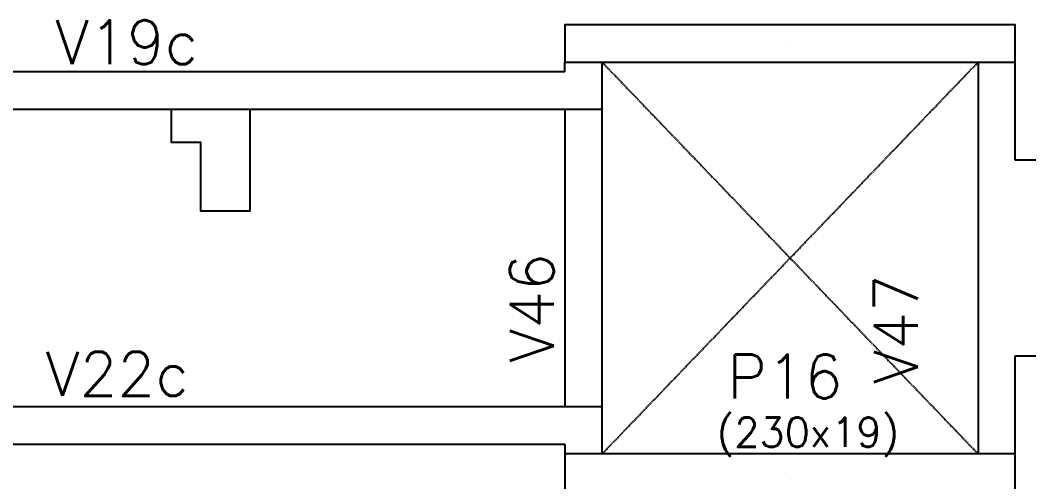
# Model space of a CAD drawing. Extents: x -40810 to 33675, y -2018 to 21213.
# Drawn here: x 6318 to 6834, y 9453 to 9689 of the extents above; entities that cross this region are included whole.
import ezdxf

# ---------------------------------------------------------------- set-up
doc = ezdxf.new("R2010")
doc.units = 0
doc.linetypes.add('TRAZO_HUECO', pattern=[0.75, 0.5, -0.25])
for name, color, linetype in [('1', 5, 'Continuous'), ('12', 3, 'Continuous'), ('241', 7, 'TRAZO_HUECO'), ('242', 3, 'Continuous'), ('3', 2, 'Continuous'), ('42', 7, 'Continuous'), ('8', 5, 'Continuous'), ('9', 3, 'Continuous')]:
    doc.layers.add(name, color=color, linetype=linetype)
doc.styles.get("Standard").update_dxf_attribs({"font": 'romans.shx', "width": 0.8})

msp = doc.modelspace()

# ---------------------------------------------------------------- linework, layer by layer
at = {"layer": '1'}
for p, q in [((6596.609, 9662.107), (6596.609, 9667.107)), ((6596.609, 9472.107), (6596.609, 9467.107))]:
    msp.add_line(p, q, dxfattribs=at)
for points in [[(6615.609, 9652.607), (6615.609, 9667.107)], [(6807.609, 9667.107), (6807.609, 9567.107)], [(6826.609, 9617.107), (6826.609, 9667.107)], [(6596.609, 9662.107), (6258.609, 9662.107)], [(6615.609, 9481.607), (6615.609, 9652.607)], [(6258.609, 9643.107), (6615.609, 9643.107)], [(6596.609, 9643.107), (6596.609, 9491.107)], [(7095.609, 9617.107), (6826.609, 9617.107)], [(6807.609, 9567.107), (6807.609, 9467.107)], [(6826.609, 9517.107), (7095.609, 9517.107)], [(6826.609, 9467.107), (6826.609, 9517.107)], [(6615.609, 9491.107), (6262.609, 9491.107)], [(6615.609, 9467.107), (6615.609, 9481.607)], [(6262.609, 9472.107), (6596.609, 9472.107)]]:
    msp.add_lwpolyline(points, dxfattribs=at)
at = {"layer": '241'}
for p, q in [((6615.609, 9467.107), (6807.609, 9667.107)), ((6615.609, 9667.107), (6807.609, 9467.107))]:
    msp.add_line(p, q, dxfattribs=at)
at = {"layer": '242'}
for p, q in [((6709.109, 9676.607), (6709.109, 9676.607)), ((6709.109, 9457.607), (6709.109, 9457.607))]:
    msp.add_line(p, q, dxfattribs=at)
at = {"layer": '3'}
for points in [[(6596.609, 9667.107), (6826.609, 9667.107), (6826.609, 9686.107), (6596.609, 9686.107), (6596.609, 9667.107)], [(6596.609, 9448.107), (6826.609, 9448.107), (6826.609, 9467.107), (6596.609, 9467.107), (6596.609, 9448.107)]]:
    msp.add_lwpolyline(points, dxfattribs=at)
at = {"layer": '42'}
msp.add_lwpolyline([(6435.613, 9643.107), (6435.613, 9591.107), (6410.609, 9591.107), (6410.609, 9626.107), (6395.613, 9626.107), (6395.613, 9643.107), (6435.613, 9643.107)], dxfattribs=at)

# ---------------------------------------------------------------- texts
at = {"layer": '12'}
msp.add_text('(230x19)', height=15, dxfattribs=at).set_placement((6674.123, 9470.671))
at = {"layer": '8'}
for s, p in [('V19c', (6336.238, 9666.062)), ('V22c', (6331.38, 9496.732))]:
    msp.add_text(s, height=22.5, dxfattribs=at).set_placement(p)
for s, p in [('V46', (6590.984, 9513.607)), ('V47', (6776.849, 9502.85))]:
    msp.add_text(s, height=22.5, rotation=90, dxfattribs=at).set_placement(p)
at = {"layer": '9'}
msp.add_text('P16', height=22.5, dxfattribs=at).set_placement((6679.477, 9495.362))

doc.saveas('drawing.dxf')
